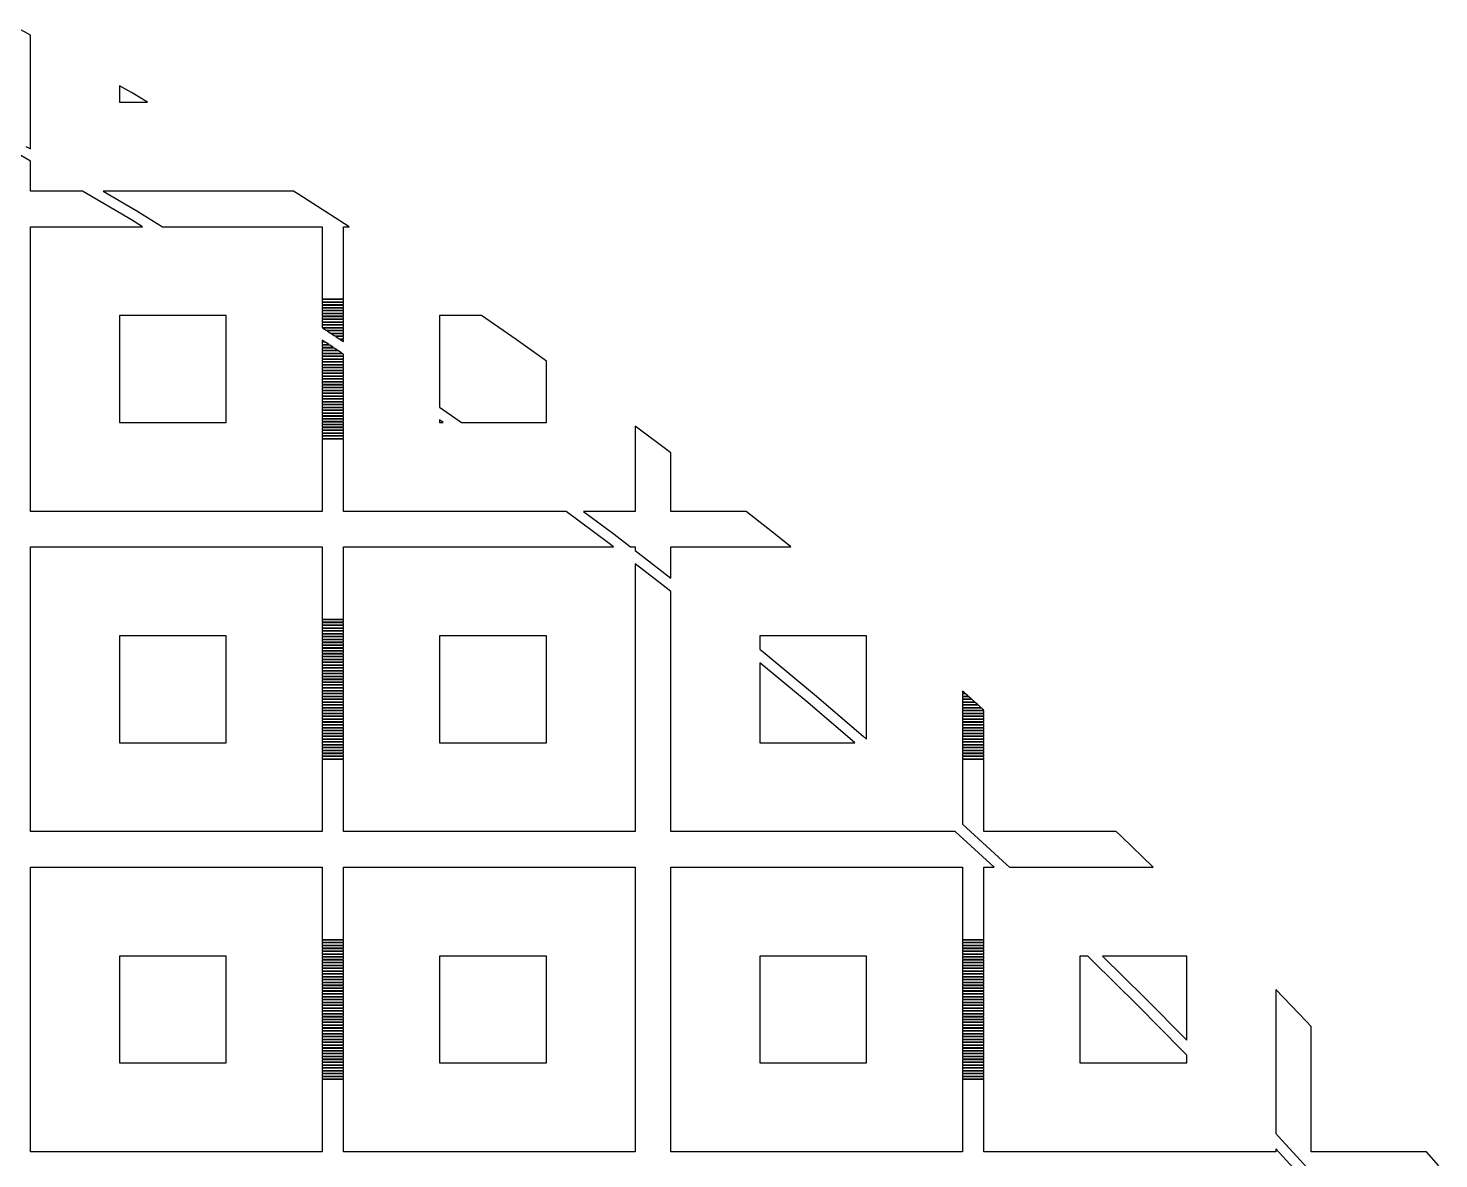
# Model space of a CAD drawing. Extents: x 40 to 187, y -3 to 150.
# Drawn here: x 147.48 to 167.75, y 124.4 to 140.65 of the extents above; entities that cross this region are included whole.
import ezdxf

# ---------------------------------------------------------------- set-up
doc = ezdxf.new("R2010")
doc.units = 0

msp = doc.modelspace()

# ---------------------------------------------------------------- linework, layer by layer
for p, q in [((147.51, 140.545), (147.328, 140.647)), ((147.51, 138.912), (147.51, 140.545)), ((148.961, 139.721), (148.788, 139.821)), ((148.788, 139.821), (148.788, 139.585)), ((149.192, 139.585), (148.961, 139.721)), ((148.788, 139.585), (149.192, 139.585)), ((147.445, 138.949), (147.51, 138.912)), ((147.51, 138.739), (147.371, 138.818)), ((147.51, 138.307), (147.51, 138.739)), ((148.259, 138.307), (147.51, 138.307)), ((148.96, 137.893), (148.259, 138.307)), ((151.291, 138.307), (148.554, 138.307)), ((148.554, 138.307), (149.037, 138.021)), ((151.368, 138.258), (151.291, 138.307)), ((152.09, 137.795), (151.368, 138.258)), ((149.12, 137.795), (148.96, 137.893)), ((149.037, 138.021), (149.409, 137.795)), ((147.51, 133.705), (147.51, 137.795)), ((147.51, 137.795), (149.12, 137.795)), ((149.409, 137.795), (151.703, 137.795)), ((151.703, 137.795), (151.703, 136.757)), ((152.009, 137.795), (152.09, 137.795)), ((152.009, 136.757), (152.009, 137.795)), ((151.703, 136.757), (152.009, 136.757)), ((152.009, 136.747), (151.703, 136.747)), ((151.703, 136.747), (151.703, 136.716)), ((151.703, 136.716), (152.009, 136.716)), ((152.009, 136.706), (151.703, 136.706)), ((151.703, 136.706), (151.703, 136.676)), ((151.703, 136.676), (152.009, 136.676)), ((152.009, 136.665), (151.703, 136.665)), ((151.703, 136.665), (151.703, 136.635)), ((152.009, 136.716), (152.009, 136.747)), ((152.009, 136.676), (152.009, 136.706)), ((152.009, 136.635), (152.009, 136.665)), ((150.322, 136.517), (148.788, 136.517)), ((148.788, 136.517), (148.788, 134.983)), ((150.322, 134.983), (150.322, 136.517)), ((151.703, 136.635), (152.009, 136.635)), ((152.009, 136.624), (151.703, 136.624)), ((151.703, 136.624), (151.703, 136.594)), ((151.703, 136.594), (152.009, 136.594)), ((152.009, 136.584), (151.703, 136.584)), ((151.703, 136.584), (151.703, 136.553)), ((151.703, 136.553), (152.009, 136.553)), ((152.009, 136.543), (151.703, 136.543)), ((151.703, 136.543), (151.703, 136.512)), ((151.703, 136.512), (152.009, 136.512)), ((152.009, 136.502), (151.703, 136.502)), ((151.703, 136.502), (151.703, 136.471)), ((151.703, 136.471), (152.009, 136.471)), ((152.009, 136.461), (151.703, 136.461)), ((151.703, 136.461), (151.703, 136.43)), ((152.009, 136.594), (152.009, 136.624)), ((152.009, 136.553), (152.009, 136.584)), ((152.009, 136.512), (152.009, 136.543)), ((152.009, 136.471), (152.009, 136.502)), ((152.009, 136.43), (152.009, 136.461)), ((153.994, 136.517), (153.39, 136.517)), ((153.39, 136.517), (153.39, 135.202)), ((154.49, 136.172), (153.994, 136.517)), ((151.703, 136.43), (152.009, 136.43)), ((152.009, 136.42), (151.703, 136.42)), ((151.703, 136.42), (151.703, 136.389)), ((151.703, 136.389), (152.009, 136.389)), ((152.009, 136.379), (151.703, 136.379)), ((151.703, 136.379), (151.703, 136.348)), ((151.703, 136.348), (152.009, 136.348)), ((152.009, 136.338), (151.713, 136.338)), ((151.713, 136.338), (151.759, 136.307)), ((151.759, 136.307), (152.009, 136.307)), ((152.009, 136.297), (151.775, 136.297)), ((151.775, 136.297), (151.821, 136.267)), ((151.821, 136.267), (152.009, 136.267)), ((152.009, 136.256), (151.837, 136.256)), ((151.837, 136.256), (151.883, 136.226)), ((152.009, 136.389), (152.009, 136.42)), ((152.009, 136.348), (152.009, 136.379)), ((152.009, 136.307), (152.009, 136.338)), ((152.009, 136.267), (152.009, 136.297)), ((152.009, 136.226), (152.009, 136.256)), ((151.703, 136.165), (151.703, 136.144)), ((151.735, 136.144), (151.703, 136.165)), ((151.703, 136.144), (151.735, 136.144)), ((151.751, 136.134), (151.703, 136.134)), ((151.703, 136.134), (151.703, 136.103)), ((151.703, 136.103), (151.797, 136.103)), ((151.813, 136.093), (151.703, 136.093)), ((151.703, 136.093), (151.703, 136.062)), ((151.703, 136.062), (151.859, 136.062)), ((151.875, 136.052), (151.703, 136.052)), ((151.703, 136.052), (151.703, 136.021)), ((151.797, 136.103), (151.751, 136.134)), ((151.859, 136.062), (151.813, 136.093)), ((151.921, 136.021), (151.875, 136.052)), ((151.883, 136.226), (152.009, 136.226)), ((152.009, 136.215), (151.899, 136.215)), ((151.899, 136.215), (151.946, 136.185)), ((151.946, 136.185), (152.009, 136.185)), ((152.009, 136.175), (151.961, 136.175)), ((151.961, 136.175), (152.008, 136.144)), ((152.008, 136.144), (152.009, 136.144)), ((152.009, 136.185), (152.009, 136.215)), ((152.009, 136.144), (152.009, 136.175)), ((154.924, 135.863), (154.49, 136.172)), ((151.703, 136.021), (151.921, 136.021)), ((151.937, 136.011), (151.703, 136.011)), ((151.703, 136.011), (151.703, 135.98)), ((151.703, 135.98), (151.983, 135.98)), ((151.999, 135.97), (151.703, 135.97)), ((151.703, 135.97), (151.703, 135.939)), ((151.703, 135.939), (152.009, 135.939)), ((152.009, 135.929), (151.703, 135.929)), ((151.703, 135.929), (151.703, 135.898)), ((151.703, 135.898), (152.009, 135.898)), ((152.009, 135.888), (151.703, 135.888)), ((151.703, 135.888), (151.703, 135.858)), ((151.703, 135.858), (152.009, 135.858)), ((152.009, 135.847), (151.703, 135.847)), ((151.703, 135.847), (151.703, 135.817)), ((151.983, 135.98), (151.937, 136.011)), ((152.009, 135.963), (151.999, 135.97)), ((152.009, 135.939), (152.009, 135.963)), ((152.009, 135.898), (152.009, 135.929)), ((152.009, 135.858), (152.009, 135.888)), ((152.009, 135.817), (152.009, 135.847)), ((154.924, 134.983), (154.924, 135.863)), ((151.703, 135.817), (152.009, 135.817)), ((152.009, 135.806), (151.703, 135.806)), ((151.703, 135.806), (151.703, 135.776)), ((151.703, 135.776), (152.009, 135.776)), ((152.009, 135.765), (151.703, 135.765)), ((151.703, 135.765), (151.703, 135.735)), ((151.703, 135.735), (152.009, 135.735)), ((152.009, 135.725), (151.703, 135.725)), ((151.703, 135.725), (151.703, 135.694)), ((151.703, 135.694), (152.009, 135.694)), ((152.009, 135.684), (151.703, 135.684)), ((151.703, 135.684), (151.703, 135.653)), ((151.703, 135.653), (152.009, 135.653)), ((152.009, 135.643), (151.703, 135.643)), ((151.703, 135.643), (151.703, 135.612)), ((152.009, 135.776), (152.009, 135.806)), ((152.009, 135.735), (152.009, 135.765)), ((152.009, 135.694), (152.009, 135.725)), ((152.009, 135.653), (152.009, 135.684)), ((152.009, 135.612), (152.009, 135.643)), ((151.703, 135.612), (152.009, 135.612)), ((152.009, 135.602), (151.703, 135.602)), ((151.703, 135.602), (151.703, 135.571)), ((151.703, 135.571), (152.009, 135.571)), ((152.009, 135.561), (151.703, 135.561)), ((151.703, 135.561), (151.703, 135.53)), ((151.703, 135.53), (152.009, 135.53)), ((152.009, 135.52), (151.703, 135.52)), ((151.703, 135.52), (151.703, 135.489)), ((151.703, 135.489), (152.009, 135.489)), ((152.009, 135.479), (151.703, 135.479)), ((151.703, 135.479), (151.703, 135.448)), ((151.703, 135.448), (152.009, 135.448)), ((152.009, 135.438), (151.703, 135.438)), ((151.703, 135.438), (151.703, 135.408)), ((152.009, 135.571), (152.009, 135.602)), ((152.009, 135.53), (152.009, 135.561)), ((152.009, 135.489), (152.009, 135.52)), ((152.009, 135.448), (152.009, 135.479)), ((152.009, 135.408), (152.009, 135.438)), ((151.703, 135.408), (152.009, 135.408)), ((152.009, 135.397), (151.703, 135.397)), ((151.703, 135.397), (151.703, 135.367)), ((151.703, 135.367), (152.009, 135.367)), ((152.009, 135.356), (151.703, 135.356)), ((151.703, 135.356), (151.703, 135.326)), ((151.703, 135.326), (152.009, 135.326)), ((152.009, 135.316), (151.703, 135.316)), ((151.703, 135.316), (151.703, 135.285)), ((151.703, 135.285), (152.009, 135.285)), ((152.009, 135.275), (151.703, 135.275)), ((151.703, 135.275), (151.703, 135.244)), ((151.703, 135.244), (152.009, 135.244)), ((152.009, 135.234), (151.703, 135.234)), ((151.703, 135.234), (151.703, 135.203)), ((152.009, 135.367), (152.009, 135.397)), ((152.009, 135.326), (152.009, 135.356)), ((152.009, 135.285), (152.009, 135.316)), ((152.009, 135.244), (152.009, 135.275)), ((152.009, 135.203), (152.009, 135.234)), ((151.703, 135.203), (152.009, 135.203)), ((152.009, 135.193), (151.703, 135.193)), ((151.703, 135.193), (151.703, 135.162)), ((151.703, 135.162), (152.009, 135.162)), ((152.009, 135.152), (151.703, 135.152)), ((151.703, 135.152), (151.703, 135.121)), ((151.703, 135.121), (152.009, 135.121)), ((152.009, 135.111), (151.703, 135.111)), ((151.703, 135.111), (151.703, 135.08)), ((151.703, 135.08), (152.009, 135.08)), ((152.009, 135.07), (151.703, 135.07)), ((151.703, 135.07), (151.703, 135.039)), ((151.703, 135.039), (152.009, 135.039)), ((152.009, 135.029), (151.703, 135.029)), ((151.703, 135.029), (151.703, 134.999)), ((152.009, 135.162), (152.009, 135.193)), ((152.009, 135.121), (152.009, 135.152)), ((152.009, 135.08), (152.009, 135.111)), ((152.009, 135.039), (152.009, 135.07)), ((152.009, 134.999), (152.009, 135.029)), ((153.39, 135.202), (153.67, 135.007)), ((153.39, 135.019), (153.39, 134.983)), ((153.442, 134.983), (153.39, 135.019)), ((148.788, 134.983), (150.322, 134.983)), ((151.703, 134.999), (152.009, 134.999)), ((152.009, 134.988), (151.703, 134.988)), ((151.703, 134.988), (151.703, 134.958)), ((151.703, 134.958), (152.009, 134.958)), ((152.009, 134.947), (151.703, 134.947)), ((151.703, 134.947), (151.703, 134.917)), ((151.703, 134.917), (152.009, 134.917)), ((152.009, 134.906), (151.703, 134.906)), ((151.703, 134.906), (151.703, 134.876)), ((151.703, 134.876), (152.009, 134.876)), ((152.009, 134.866), (151.703, 134.866)), ((151.703, 134.866), (151.703, 134.835)), ((151.703, 134.835), (152.009, 134.835)), ((152.009, 134.825), (151.703, 134.825)), ((151.703, 134.825), (151.703, 134.794)), ((152.009, 134.958), (152.009, 134.988)), ((152.009, 134.917), (152.009, 134.947)), ((152.009, 134.876), (152.009, 134.906)), ((152.009, 134.835), (152.009, 134.866)), ((152.009, 134.794), (152.009, 134.825)), ((153.39, 134.983), (153.442, 134.983)), ((153.67, 135.007), (153.703, 134.983)), ((153.703, 134.983), (154.924, 134.983)), ((156.713, 134.545), (156.202, 134.93)), ((156.202, 134.93), (156.202, 133.705)), ((151.703, 134.794), (152.009, 134.794)), ((152.009, 134.784), (151.703, 134.784)), ((151.703, 134.784), (151.703, 134.753)), ((151.703, 134.753), (152.009, 134.753)), ((152.009, 134.743), (151.703, 134.743)), ((151.703, 134.743), (151.703, 133.705)), ((152.009, 134.753), (152.009, 134.784)), ((152.009, 133.705), (152.009, 134.743)), ((156.713, 133.705), (156.713, 134.545)), ((151.703, 133.705), (147.51, 133.705)), ((155.21, 133.705), (152.009, 133.705)), ((155.809, 133.255), (155.21, 133.705)), ((156.202, 133.705), (155.46, 133.705)), ((155.46, 133.705), (155.9, 133.375)), ((157.798, 133.705), (156.713, 133.705)), ((158.243, 133.354), (157.798, 133.705)), ((147.51, 129.103), (147.51, 133.194)), ((147.51, 133.194), (151.703, 133.194)), ((151.703, 133.194), (151.703, 132.156)), ((152.009, 132.156), (152.009, 133.194)), ((152.009, 133.194), (155.889, 133.194)), ((155.889, 133.194), (155.809, 133.255)), ((155.9, 133.375), (156.134, 133.194)), ((156.134, 133.194), (156.202, 133.194)), ((156.202, 133.194), (156.202, 133.141)), ((156.713, 133.194), (158.44, 133.194)), ((156.713, 132.746), (156.713, 133.194)), ((158.44, 133.194), (158.243, 133.354)), ((156.202, 133.141), (156.629, 132.812)), ((156.537, 132.694), (156.202, 132.952)), ((156.202, 132.952), (156.202, 129.103)), ((156.629, 132.812), (156.713, 132.746)), ((156.713, 132.555), (156.537, 132.694)), ((156.713, 129.103), (156.713, 132.555)), ((151.703, 132.156), (152.009, 132.156)), ((152.009, 132.145), (151.703, 132.145)), ((151.703, 132.145), (151.703, 132.115)), ((151.703, 132.115), (152.009, 132.115)), ((152.009, 132.105), (151.703, 132.105)), ((151.703, 132.105), (151.703, 132.074)), ((151.703, 132.074), (152.009, 132.074)), ((152.009, 132.064), (151.703, 132.064)), ((151.703, 132.064), (151.703, 132.033)), ((151.703, 132.033), (152.009, 132.033)), ((152.009, 132.023), (151.703, 132.023)), ((151.703, 132.023), (151.703, 131.992)), ((151.703, 131.992), (152.009, 131.992)), ((152.009, 131.982), (151.703, 131.982)), ((151.703, 131.982), (151.703, 131.951)), ((152.009, 132.115), (152.009, 132.145)), ((152.009, 132.074), (152.009, 132.105)), ((152.009, 132.033), (152.009, 132.064)), ((152.009, 131.992), (152.009, 132.023)), ((152.009, 131.951), (152.009, 131.982)), ((150.322, 131.915), (148.788, 131.915)), ((148.788, 131.915), (148.788, 130.381)), ((150.322, 130.381), (150.322, 131.915)), ((151.703, 131.951), (152.009, 131.951)), ((152.009, 131.941), (151.703, 131.941)), ((151.703, 131.941), (151.703, 131.91)), ((151.703, 131.91), (152.009, 131.91)), ((152.009, 131.9), (151.703, 131.9)), ((151.703, 131.9), (151.703, 131.869)), ((151.703, 131.869), (152.009, 131.869)), ((152.009, 131.859), (151.703, 131.859)), ((151.703, 131.859), (151.703, 131.828)), ((151.703, 131.828), (152.009, 131.828)), ((152.009, 131.818), (151.703, 131.818)), ((151.703, 131.818), (151.703, 131.788)), ((151.703, 131.788), (152.009, 131.788)), ((152.009, 131.777), (151.703, 131.777)), ((151.703, 131.777), (151.703, 131.747)), ((152.009, 131.91), (152.009, 131.941)), ((152.009, 131.869), (152.009, 131.9)), ((152.009, 131.828), (152.009, 131.859)), ((152.009, 131.788), (152.009, 131.818)), ((152.009, 131.747), (152.009, 131.777)), ((154.924, 131.915), (153.39, 131.915)), ((153.39, 131.915), (153.39, 130.381)), ((154.924, 130.381), (154.924, 131.915)), ((159.526, 131.915), (157.992, 131.915)), ((157.992, 131.915), (157.992, 131.723)), ((159.526, 130.433), (159.526, 131.915)), ((151.703, 131.747), (152.009, 131.747)), ((152.009, 131.736), (151.703, 131.736)), ((151.703, 131.736), (151.703, 131.706)), ((151.703, 131.706), (152.009, 131.706)), ((152.009, 131.696), (151.703, 131.696)), ((151.703, 131.696), (151.703, 131.665)), ((151.703, 131.665), (152.009, 131.665)), ((152.009, 131.655), (151.703, 131.655)), ((151.703, 131.655), (151.703, 131.624)), ((151.703, 131.624), (152.009, 131.624)), ((152.009, 131.614), (151.703, 131.614)), ((151.703, 131.614), (151.703, 131.583)), ((151.703, 131.583), (152.009, 131.583)), ((152.009, 131.573), (151.703, 131.573)), ((151.703, 131.573), (151.703, 131.542)), ((152.009, 131.706), (152.009, 131.736)), ((152.009, 131.665), (152.009, 131.696)), ((152.009, 131.624), (152.009, 131.655)), ((152.009, 131.583), (152.009, 131.614)), ((152.009, 131.542), (152.009, 131.573)), ((157.992, 131.723), (158.068, 131.661)), ((158.068, 131.661), (158.776, 131.072)), ((151.703, 131.542), (152.009, 131.542)), ((152.009, 131.532), (151.703, 131.532)), ((151.703, 131.532), (151.703, 131.501)), ((151.703, 131.501), (152.009, 131.501)), ((152.009, 131.491), (151.703, 131.491)), ((151.703, 131.491), (151.703, 131.46)), ((151.703, 131.46), (152.009, 131.46)), ((152.009, 131.45), (151.703, 131.45)), ((151.703, 131.45), (151.703, 131.419)), ((151.703, 131.419), (152.009, 131.419)), ((152.009, 131.409), (151.703, 131.409)), ((151.703, 131.409), (151.703, 131.379)), ((151.703, 131.379), (152.009, 131.379)), ((152.009, 131.368), (151.703, 131.368)), ((151.703, 131.368), (151.703, 131.338)), ((152.009, 131.501), (152.009, 131.532)), ((152.009, 131.46), (152.009, 131.491)), ((152.009, 131.419), (152.009, 131.45)), ((152.009, 131.379), (152.009, 131.409)), ((152.009, 131.338), (152.009, 131.368)), ((158.68, 130.957), (157.992, 131.529)), ((157.992, 131.529), (157.992, 130.381)), ((151.703, 131.338), (152.009, 131.338)), ((152.009, 131.327), (151.703, 131.327)), ((151.703, 131.327), (151.703, 131.297)), ((151.703, 131.297), (152.009, 131.297)), ((152.009, 131.286), (151.703, 131.286)), ((151.703, 131.286), (151.703, 131.256)), ((151.703, 131.256), (152.009, 131.256)), ((152.009, 131.246), (151.703, 131.246)), ((151.703, 131.246), (151.703, 131.215)), ((151.703, 131.215), (152.009, 131.215)), ((152.009, 131.205), (151.703, 131.205)), ((151.703, 131.205), (151.703, 131.174)), ((151.703, 131.174), (152.009, 131.174)), ((152.009, 131.164), (151.703, 131.164)), ((151.703, 131.164), (151.703, 131.133)), ((152.009, 131.297), (152.009, 131.327)), ((152.009, 131.256), (152.009, 131.286)), ((152.009, 131.215), (152.009, 131.246)), ((152.009, 131.174), (152.009, 131.205)), ((152.009, 131.133), (152.009, 131.164)), ((151.703, 131.133), (152.009, 131.133)), ((152.009, 131.123), (151.703, 131.123)), ((151.703, 131.123), (151.703, 131.092)), ((151.703, 131.092), (152.009, 131.092)), ((152.009, 131.082), (151.703, 131.082)), ((151.703, 131.082), (151.703, 131.051)), ((151.703, 131.051), (152.009, 131.051)), ((152.009, 131.041), (151.703, 131.041)), ((151.703, 131.041), (151.703, 131.01)), ((151.703, 131.01), (152.009, 131.01)), ((152.009, 131), (151.703, 131)), ((151.703, 131), (151.703, 130.969)), ((151.703, 130.969), (152.009, 130.969)), ((152.009, 131.092), (152.009, 131.123)), ((152.009, 131.051), (152.009, 131.082)), ((152.009, 131.01), (152.009, 131.041)), ((152.009, 130.969), (152.009, 131)), ((158.776, 131.072), (159.478, 130.475)), ((160.906, 131.119), (160.906, 131.092)), ((160.937, 131.092), (160.906, 131.119)), ((160.906, 131.092), (160.937, 131.092)), ((160.949, 131.082), (160.906, 131.082)), ((160.906, 131.082), (160.906, 131.051)), ((160.906, 131.051), (160.984, 131.051)), ((160.995, 131.041), (160.906, 131.041)), ((160.906, 131.041), (160.906, 131.01)), ((160.906, 131.01), (161.031, 131.01)), ((161.042, 131), (160.906, 131)), ((160.906, 131), (160.906, 130.969)), ((160.906, 130.969), (161.077, 130.969)), ((160.984, 131.051), (160.949, 131.082)), ((161.031, 131.01), (160.995, 131.041)), ((161.077, 130.969), (161.042, 131)), ((152.009, 130.959), (151.703, 130.959)), ((151.703, 130.959), (151.703, 130.929)), ((151.703, 130.929), (152.009, 130.929)), ((152.009, 130.918), (151.703, 130.918)), ((151.703, 130.918), (151.703, 130.888)), ((151.703, 130.888), (152.009, 130.888)), ((152.009, 130.877), (151.703, 130.877)), ((151.703, 130.877), (151.703, 130.847)), ((151.703, 130.847), (152.009, 130.847)), ((152.009, 130.837), (151.703, 130.837)), ((151.703, 130.837), (151.703, 130.806)), ((151.703, 130.806), (152.009, 130.806)), ((152.009, 130.796), (151.703, 130.796)), ((151.703, 130.796), (151.703, 130.765)), ((151.703, 130.765), (152.009, 130.765)), ((152.009, 130.929), (152.009, 130.959)), ((152.009, 130.888), (152.009, 130.918)), ((152.009, 130.847), (152.009, 130.877)), ((152.009, 130.806), (152.009, 130.837)), ((152.009, 130.765), (152.009, 130.796)), ((159.356, 130.381), (158.68, 130.957)), ((161.089, 130.959), (160.906, 130.959)), ((160.906, 130.959), (160.906, 130.929)), ((160.906, 130.929), (161.124, 130.929)), ((161.135, 130.918), (160.906, 130.918)), ((160.906, 130.918), (160.906, 130.888)), ((160.906, 130.888), (161.17, 130.888)), ((161.181, 130.877), (160.906, 130.877)), ((160.906, 130.877), (160.906, 130.847)), ((160.906, 130.847), (161.213, 130.847)), ((161.213, 130.837), (160.906, 130.837)), ((160.906, 130.837), (160.906, 130.806)), ((160.906, 130.806), (161.213, 130.806)), ((161.213, 130.796), (160.906, 130.796)), ((160.906, 130.796), (160.906, 130.765)), ((160.906, 130.765), (161.213, 130.765)), ((161.116, 130.936), (161.089, 130.959)), ((161.124, 130.929), (161.116, 130.936)), ((161.17, 130.888), (161.135, 130.918)), ((161.213, 130.849), (161.181, 130.877)), ((161.213, 130.847), (161.213, 130.849)), ((161.213, 130.806), (161.213, 130.837)), ((161.213, 130.765), (161.213, 130.796)), ((152.009, 130.755), (151.703, 130.755)), ((151.703, 130.755), (151.703, 130.724)), ((151.703, 130.724), (152.009, 130.724)), ((152.009, 130.714), (151.703, 130.714)), ((151.703, 130.714), (151.703, 130.683)), ((151.703, 130.683), (152.009, 130.683)), ((152.009, 130.673), (151.703, 130.673)), ((151.703, 130.673), (151.703, 130.642)), ((151.703, 130.642), (152.009, 130.642)), ((152.009, 130.632), (151.703, 130.632)), ((151.703, 130.632), (151.703, 130.601)), ((151.703, 130.601), (152.009, 130.601)), ((152.009, 130.591), (151.703, 130.591)), ((151.703, 130.591), (151.703, 130.56)), ((151.703, 130.56), (152.009, 130.56)), ((152.009, 130.724), (152.009, 130.755)), ((152.009, 130.683), (152.009, 130.714)), ((152.009, 130.642), (152.009, 130.673)), ((152.009, 130.601), (152.009, 130.632)), ((152.009, 130.56), (152.009, 130.591)), ((161.213, 130.755), (160.906, 130.755)), ((160.906, 130.755), (160.906, 130.724)), ((160.906, 130.724), (161.213, 130.724)), ((161.213, 130.714), (160.906, 130.714)), ((160.906, 130.714), (160.906, 130.683)), ((160.906, 130.683), (161.213, 130.683)), ((161.213, 130.673), (160.906, 130.673)), ((160.906, 130.673), (160.906, 130.642)), ((160.906, 130.642), (161.213, 130.642)), ((161.213, 130.632), (160.906, 130.632)), ((160.906, 130.632), (160.906, 130.601)), ((160.906, 130.601), (161.213, 130.601)), ((161.213, 130.591), (160.906, 130.591)), ((160.906, 130.591), (160.906, 130.56)), ((160.906, 130.56), (161.213, 130.56)), ((161.213, 130.724), (161.213, 130.755)), ((161.213, 130.683), (161.213, 130.714)), ((161.213, 130.642), (161.213, 130.673)), ((161.213, 130.601), (161.213, 130.632)), ((161.213, 130.56), (161.213, 130.591)), ((148.788, 130.381), (150.322, 130.381)), ((152.009, 130.55), (151.703, 130.55)), ((151.703, 130.55), (151.703, 130.52)), ((151.703, 130.52), (152.009, 130.52)), ((152.009, 130.509), (151.703, 130.509)), ((151.703, 130.509), (151.703, 130.479)), ((151.703, 130.479), (152.009, 130.479)), ((152.009, 130.468), (151.703, 130.468)), ((151.703, 130.468), (151.703, 130.438)), ((151.703, 130.438), (152.009, 130.438)), ((152.009, 130.428), (151.703, 130.428)), ((151.703, 130.428), (151.703, 130.397)), ((151.703, 130.397), (152.009, 130.397)), ((152.009, 130.387), (151.703, 130.387)), ((151.703, 130.387), (151.703, 130.356)), ((151.703, 130.356), (152.009, 130.356)), ((152.009, 130.52), (152.009, 130.55)), ((152.009, 130.479), (152.009, 130.509)), ((152.009, 130.438), (152.009, 130.468)), ((152.009, 130.397), (152.009, 130.428)), ((152.009, 130.356), (152.009, 130.387)), ((153.39, 130.381), (154.924, 130.381)), ((157.992, 130.381), (159.356, 130.381)), ((159.478, 130.475), (159.526, 130.433)), ((161.213, 130.55), (160.906, 130.55)), ((160.906, 130.55), (160.906, 130.52)), ((160.906, 130.52), (161.213, 130.52)), ((161.213, 130.509), (160.906, 130.509)), ((160.906, 130.509), (160.906, 130.479)), ((160.906, 130.479), (161.213, 130.479)), ((161.213, 130.468), (160.906, 130.468)), ((160.906, 130.468), (160.906, 130.438)), ((160.906, 130.438), (161.213, 130.438)), ((161.213, 130.428), (160.906, 130.428)), ((160.906, 130.428), (160.906, 130.397)), ((160.906, 130.397), (161.213, 130.397)), ((161.213, 130.387), (160.906, 130.387)), ((160.906, 130.387), (160.906, 130.356)), ((160.906, 130.356), (161.213, 130.356)), ((161.213, 130.52), (161.213, 130.55)), ((161.213, 130.479), (161.213, 130.509)), ((161.213, 130.438), (161.213, 130.468)), ((161.213, 130.397), (161.213, 130.428)), ((161.213, 130.356), (161.213, 130.387)), ((152.009, 130.346), (151.703, 130.346)), ((151.703, 130.346), (151.703, 130.315)), ((151.703, 130.315), (152.009, 130.315)), ((152.009, 130.305), (151.703, 130.305)), ((151.703, 130.305), (151.703, 130.274)), ((151.703, 130.274), (152.009, 130.274)), ((152.009, 130.264), (151.703, 130.264)), ((151.703, 130.264), (151.703, 130.233)), ((151.703, 130.233), (152.009, 130.233)), ((152.009, 130.223), (151.703, 130.223)), ((151.703, 130.223), (151.703, 130.192)), ((151.703, 130.192), (152.009, 130.192)), ((152.009, 130.182), (151.703, 130.182)), ((151.703, 130.182), (151.703, 130.151)), ((151.703, 130.151), (152.009, 130.151)), ((152.009, 130.315), (152.009, 130.346)), ((152.009, 130.274), (152.009, 130.305)), ((152.009, 130.233), (152.009, 130.264)), ((152.009, 130.192), (152.009, 130.223)), ((152.009, 130.151), (152.009, 130.182)), ((161.213, 130.346), (160.906, 130.346)), ((160.906, 130.346), (160.906, 130.315)), ((160.906, 130.315), (161.213, 130.315)), ((161.213, 130.305), (160.906, 130.305)), ((160.906, 130.305), (160.906, 130.274)), ((160.906, 130.274), (161.213, 130.274)), ((161.213, 130.264), (160.906, 130.264)), ((160.906, 130.264), (160.906, 130.233)), ((160.906, 130.233), (161.213, 130.233)), ((161.213, 130.223), (160.906, 130.223)), ((160.906, 130.223), (160.906, 130.192)), ((160.906, 130.192), (161.213, 130.192)), ((161.213, 130.182), (160.906, 130.182)), ((160.906, 130.182), (160.906, 130.151)), ((160.906, 130.151), (161.213, 130.151)), ((161.213, 130.315), (161.213, 130.346)), ((161.213, 130.274), (161.213, 130.305)), ((161.213, 130.233), (161.213, 130.264)), ((161.213, 130.192), (161.213, 130.223)), ((161.213, 130.151), (161.213, 130.182)), ((152.009, 130.141), (151.703, 130.141)), ((151.703, 130.141), (151.703, 129.103)), ((152.009, 129.103), (152.009, 130.141)), ((161.213, 130.141), (160.906, 130.141)), ((160.906, 130.141), (160.906, 129.21)), ((161.213, 129.103), (161.213, 130.141)), ((160.906, 129.21), (161.537, 128.631)), ((151.703, 129.103), (147.51, 129.103)), ((156.202, 129.103), (152.009, 129.103)), ((160.801, 129.103), (156.713, 129.103)), ((161.358, 128.592), (160.801, 129.103)), ((163.115, 129.103), (161.213, 129.103)), ((163.191, 129.032), (163.115, 129.103)), ((163.647, 128.592), (163.191, 129.032)), ((147.51, 124.502), (147.51, 128.592)), ((147.51, 128.592), (151.703, 128.592)), ((151.703, 128.592), (151.703, 127.554)), ((152.009, 127.554), (152.009, 128.592)), ((152.009, 128.592), (156.202, 128.592)), ((156.202, 128.592), (156.202, 124.502)), ((156.713, 124.502), (156.713, 128.592)), ((156.713, 128.592), (160.906, 128.592)), ((160.906, 128.592), (160.906, 127.554)), ((161.213, 127.554), (161.213, 128.592)), ((161.213, 128.592), (161.358, 128.592)), ((161.537, 128.631), (161.579, 128.592)), ((161.579, 128.592), (163.647, 128.592)), ((151.703, 127.554), (152.009, 127.554)), ((152.009, 127.544), (151.703, 127.544)), ((151.703, 127.544), (151.703, 127.513)), ((152.009, 127.513), (152.009, 127.544)), ((160.906, 127.554), (161.213, 127.554)), ((161.213, 127.544), (160.906, 127.544)), ((160.906, 127.544), (160.906, 127.513)), ((161.213, 127.513), (161.213, 127.544)), ((150.322, 127.314), (148.788, 127.314)), ((148.788, 127.314), (148.788, 125.78)), ((150.322, 125.78), (150.322, 127.314)), ((151.703, 127.513), (152.009, 127.513)), ((152.009, 127.503), (151.703, 127.503)), ((151.703, 127.503), (151.703, 127.472)), ((151.703, 127.472), (152.009, 127.472)), ((152.009, 127.462), (151.703, 127.462)), ((151.703, 127.462), (151.703, 127.431)), ((151.703, 127.431), (152.009, 127.431)), ((152.009, 127.421), (151.703, 127.421)), ((151.703, 127.421), (151.703, 127.39)), ((151.703, 127.39), (152.009, 127.39)), ((152.009, 127.38), (151.703, 127.38)), ((151.703, 127.38), (151.703, 127.349)), ((151.703, 127.349), (152.009, 127.349)), ((152.009, 127.339), (151.703, 127.339)), ((151.703, 127.339), (151.703, 127.309)), ((152.009, 127.472), (152.009, 127.503)), ((152.009, 127.431), (152.009, 127.462)), ((152.009, 127.39), (152.009, 127.421)), ((152.009, 127.349), (152.009, 127.38)), ((152.009, 127.309), (152.009, 127.339)), ((154.924, 127.314), (153.39, 127.314)), ((153.39, 127.314), (153.39, 125.78)), ((154.924, 125.78), (154.924, 127.314)), ((159.526, 127.314), (157.992, 127.314)), ((157.992, 127.314), (157.992, 125.78)), ((159.526, 125.78), (159.526, 127.314)), ((160.906, 127.513), (161.213, 127.513)), ((161.213, 127.503), (160.906, 127.503)), ((160.906, 127.503), (160.906, 127.472)), ((160.906, 127.472), (161.213, 127.472)), ((161.213, 127.462), (160.906, 127.462)), ((160.906, 127.462), (160.906, 127.431)), ((160.906, 127.431), (161.213, 127.431)), ((161.213, 127.421), (160.906, 127.421)), ((160.906, 127.421), (160.906, 127.39)), ((160.906, 127.39), (161.213, 127.39)), ((161.213, 127.38), (160.906, 127.38)), ((160.906, 127.38), (160.906, 127.349)), ((160.906, 127.349), (161.213, 127.349)), ((161.213, 127.339), (160.906, 127.339)), ((160.906, 127.339), (160.906, 127.309)), ((161.213, 127.472), (161.213, 127.503)), ((161.213, 127.431), (161.213, 127.462)), ((161.213, 127.39), (161.213, 127.421)), ((161.213, 127.349), (161.213, 127.38)), ((161.213, 127.309), (161.213, 127.339)), ((162.704, 127.314), (162.593, 127.314)), ((162.593, 127.314), (162.593, 125.78)), ((162.767, 127.253), (162.704, 127.314)), ((164.127, 127.314), (162.919, 127.314)), ((162.919, 127.314), (163.527, 126.713)), ((164.127, 126.105), (164.127, 127.314)), ((151.703, 127.309), (152.009, 127.309)), ((152.009, 127.298), (151.703, 127.298)), ((151.703, 127.298), (151.703, 127.268)), ((151.703, 127.268), (152.009, 127.268)), ((152.009, 127.257), (151.703, 127.257)), ((151.703, 127.257), (151.703, 127.227)), ((151.703, 127.227), (152.009, 127.227)), ((152.009, 127.217), (151.703, 127.217)), ((151.703, 127.217), (151.703, 127.186)), ((151.703, 127.186), (152.009, 127.186)), ((152.009, 127.176), (151.703, 127.176)), ((151.703, 127.176), (151.703, 127.145)), ((151.703, 127.145), (152.009, 127.145)), ((152.009, 127.135), (151.703, 127.135)), ((151.703, 127.135), (151.703, 127.104)), ((152.009, 127.268), (152.009, 127.298)), ((152.009, 127.227), (152.009, 127.257)), ((152.009, 127.186), (152.009, 127.217)), ((152.009, 127.145), (152.009, 127.176)), ((152.009, 127.104), (152.009, 127.135)), ((160.906, 127.309), (161.213, 127.309)), ((161.213, 127.298), (160.906, 127.298)), ((160.906, 127.298), (160.906, 127.268)), ((160.906, 127.268), (161.213, 127.268)), ((161.213, 127.257), (160.906, 127.257)), ((160.906, 127.257), (160.906, 127.227)), ((160.906, 127.227), (161.213, 127.227)), ((161.213, 127.217), (160.906, 127.217)), ((160.906, 127.217), (160.906, 127.186)), ((160.906, 127.186), (161.213, 127.186)), ((161.213, 127.176), (160.906, 127.176)), ((160.906, 127.176), (160.906, 127.145)), ((160.906, 127.145), (161.213, 127.145)), ((161.213, 127.135), (160.906, 127.135)), ((160.906, 127.135), (160.906, 127.104)), ((161.213, 127.268), (161.213, 127.298)), ((161.213, 127.227), (161.213, 127.257)), ((161.213, 127.186), (161.213, 127.217)), ((161.213, 127.145), (161.213, 127.176)), ((161.213, 127.104), (161.213, 127.135)), ((163.421, 126.607), (162.767, 127.253)), ((151.703, 127.104), (152.009, 127.104)), ((152.009, 127.094), (151.703, 127.094)), ((151.703, 127.094), (151.703, 127.063)), ((151.703, 127.063), (152.009, 127.063)), ((152.009, 127.053), (151.703, 127.053)), ((151.703, 127.053), (151.703, 127.022)), ((151.703, 127.022), (152.009, 127.022)), ((152.009, 127.012), (151.703, 127.012)), ((151.703, 127.012), (151.703, 126.981)), ((151.703, 126.981), (152.009, 126.981)), ((152.009, 126.971), (151.703, 126.971)), ((151.703, 126.971), (151.703, 126.94)), ((151.703, 126.94), (152.009, 126.94)), ((152.009, 126.93), (151.703, 126.93)), ((151.703, 126.93), (151.703, 126.9)), ((152.009, 127.063), (152.009, 127.094)), ((152.009, 127.022), (152.009, 127.053)), ((152.009, 126.981), (152.009, 127.012)), ((152.009, 126.94), (152.009, 126.971)), ((152.009, 126.9), (152.009, 126.93)), ((160.906, 127.104), (161.213, 127.104)), ((161.213, 127.094), (160.906, 127.094)), ((160.906, 127.094), (160.906, 127.063)), ((160.906, 127.063), (161.213, 127.063)), ((161.213, 127.053), (160.906, 127.053)), ((160.906, 127.053), (160.906, 127.022)), ((160.906, 127.022), (161.213, 127.022)), ((161.213, 127.012), (160.906, 127.012)), ((160.906, 127.012), (160.906, 126.981)), ((160.906, 126.981), (161.213, 126.981)), ((161.213, 126.971), (160.906, 126.971)), ((160.906, 126.971), (160.906, 126.94)), ((160.906, 126.94), (161.213, 126.94)), ((161.213, 126.93), (160.906, 126.93)), ((160.906, 126.93), (160.906, 126.9)), ((161.213, 127.063), (161.213, 127.094)), ((161.213, 127.022), (161.213, 127.053)), ((161.213, 126.981), (161.213, 127.012)), ((161.213, 126.94), (161.213, 126.971)), ((161.213, 126.9), (161.213, 126.93)), ((151.703, 126.9), (152.009, 126.9)), ((152.009, 126.889), (151.703, 126.889)), ((151.703, 126.889), (151.703, 126.859)), ((151.703, 126.859), (152.009, 126.859)), ((152.009, 126.848), (151.703, 126.848)), ((151.703, 126.848), (151.703, 126.818)), ((151.703, 126.818), (152.009, 126.818)), ((152.009, 126.807), (151.703, 126.807)), ((151.703, 126.807), (151.703, 126.777)), ((151.703, 126.777), (152.009, 126.777)), ((152.009, 126.767), (151.703, 126.767)), ((151.703, 126.767), (151.703, 126.736)), ((151.703, 126.736), (152.009, 126.736)), ((152.009, 126.726), (151.703, 126.726)), ((151.703, 126.726), (151.703, 126.695)), ((152.009, 126.859), (152.009, 126.889)), ((152.009, 126.818), (152.009, 126.848)), ((152.009, 126.777), (152.009, 126.807)), ((152.009, 126.736), (152.009, 126.767)), ((152.009, 126.695), (152.009, 126.726)), ((160.906, 126.9), (161.213, 126.9)), ((161.213, 126.889), (160.906, 126.889)), ((160.906, 126.889), (160.906, 126.859)), ((160.906, 126.859), (161.213, 126.859)), ((161.213, 126.848), (160.906, 126.848)), ((160.906, 126.848), (160.906, 126.818)), ((160.906, 126.818), (161.213, 126.818)), ((161.213, 126.807), (160.906, 126.807)), ((160.906, 126.807), (160.906, 126.777)), ((160.906, 126.777), (161.213, 126.777)), ((161.213, 126.767), (160.906, 126.767)), ((160.906, 126.767), (160.906, 126.736)), ((160.906, 126.736), (161.213, 126.736)), ((161.213, 126.726), (160.906, 126.726)), ((160.906, 126.726), (160.906, 126.695)), ((161.213, 126.859), (161.213, 126.889)), ((161.213, 126.818), (161.213, 126.848)), ((161.213, 126.777), (161.213, 126.807)), ((161.213, 126.736), (161.213, 126.767)), ((161.213, 126.695), (161.213, 126.726)), ((163.527, 126.713), (164.127, 126.105)), ((165.846, 126.377), (165.406, 126.834)), ((165.406, 126.834), (165.406, 124.765)), ((151.703, 126.695), (152.009, 126.695)), ((152.009, 126.685), (151.703, 126.685)), ((151.703, 126.685), (151.703, 126.654)), ((151.703, 126.654), (152.009, 126.654)), ((152.009, 126.644), (151.703, 126.644)), ((151.703, 126.644), (151.703, 126.613)), ((151.703, 126.613), (152.009, 126.613)), ((152.009, 126.603), (151.703, 126.603)), ((151.703, 126.603), (151.703, 126.572)), ((151.703, 126.572), (152.009, 126.572)), ((152.009, 126.562), (151.703, 126.562)), ((151.703, 126.562), (151.703, 126.531)), ((151.703, 126.531), (152.009, 126.531)), ((152.009, 126.521), (151.703, 126.521)), ((151.703, 126.521), (151.703, 126.491)), ((152.009, 126.654), (152.009, 126.685)), ((152.009, 126.613), (152.009, 126.644)), ((152.009, 126.572), (152.009, 126.603)), ((152.009, 126.531), (152.009, 126.562)), ((152.009, 126.491), (152.009, 126.521)), ((160.906, 126.695), (161.213, 126.695)), ((161.213, 126.685), (160.906, 126.685)), ((160.906, 126.685), (160.906, 126.654)), ((160.906, 126.654), (161.213, 126.654)), ((161.213, 126.644), (160.906, 126.644)), ((160.906, 126.644), (160.906, 126.613)), ((160.906, 126.613), (161.213, 126.613)), ((161.213, 126.603), (160.906, 126.603)), ((160.906, 126.603), (160.906, 126.572)), ((160.906, 126.572), (161.213, 126.572)), ((161.213, 126.562), (160.906, 126.562)), ((160.906, 126.562), (160.906, 126.531)), ((160.906, 126.531), (161.213, 126.531)), ((161.213, 126.521), (160.906, 126.521)), ((160.906, 126.521), (160.906, 126.491)), ((161.213, 126.654), (161.213, 126.685)), ((161.213, 126.613), (161.213, 126.644)), ((161.213, 126.572), (161.213, 126.603)), ((161.213, 126.531), (161.213, 126.562)), ((161.213, 126.491), (161.213, 126.521)), ((164.067, 125.953), (163.421, 126.607)), ((151.703, 126.491), (152.009, 126.491)), ((152.009, 126.48), (151.703, 126.48)), ((151.703, 126.48), (151.703, 126.45)), ((151.703, 126.45), (152.009, 126.45)), ((152.009, 126.439), (151.703, 126.439)), ((151.703, 126.439), (151.703, 126.409)), ((151.703, 126.409), (152.009, 126.409)), ((152.009, 126.398), (151.703, 126.398)), ((151.703, 126.398), (151.703, 126.368)), ((151.703, 126.368), (152.009, 126.368)), ((152.009, 126.358), (151.703, 126.358)), ((151.703, 126.358), (151.703, 126.327)), ((151.703, 126.327), (152.009, 126.327)), ((152.009, 126.317), (151.703, 126.317)), ((151.703, 126.317), (151.703, 126.286)), ((152.009, 126.45), (152.009, 126.48)), ((152.009, 126.409), (152.009, 126.439)), ((152.009, 126.368), (152.009, 126.398)), ((152.009, 126.327), (152.009, 126.358)), ((152.009, 126.286), (152.009, 126.317)), ((160.906, 126.491), (161.213, 126.491)), ((161.213, 126.48), (160.906, 126.48)), ((160.906, 126.48), (160.906, 126.45)), ((160.906, 126.45), (161.213, 126.45)), ((161.213, 126.439), (160.906, 126.439)), ((160.906, 126.439), (160.906, 126.409)), ((160.906, 126.409), (161.213, 126.409)), ((161.213, 126.398), (160.906, 126.398)), ((160.906, 126.398), (160.906, 126.368)), ((160.906, 126.368), (161.213, 126.368)), ((161.213, 126.358), (160.906, 126.358)), ((160.906, 126.358), (160.906, 126.327)), ((160.906, 126.327), (161.213, 126.327)), ((161.213, 126.317), (160.906, 126.317)), ((160.906, 126.317), (160.906, 126.286)), ((161.213, 126.45), (161.213, 126.48)), ((161.213, 126.409), (161.213, 126.439)), ((161.213, 126.368), (161.213, 126.398)), ((161.213, 126.327), (161.213, 126.358)), ((161.213, 126.286), (161.213, 126.317)), ((165.917, 126.301), (165.846, 126.377)), ((165.917, 124.502), (165.917, 126.301)), ((151.703, 126.286), (152.009, 126.286)), ((152.009, 126.276), (151.703, 126.276)), ((151.703, 126.276), (151.703, 126.245)), ((151.703, 126.245), (152.009, 126.245)), ((152.009, 126.235), (151.703, 126.235)), ((151.703, 126.235), (151.703, 126.204)), ((151.703, 126.204), (152.009, 126.204)), ((152.009, 126.194), (151.703, 126.194)), ((151.703, 126.194), (151.703, 126.163)), ((151.703, 126.163), (152.009, 126.163)), ((152.009, 126.153), (151.703, 126.153)), ((151.703, 126.153), (151.703, 126.122)), ((151.703, 126.122), (152.009, 126.122)), ((152.009, 126.112), (151.703, 126.112)), ((151.703, 126.112), (151.703, 126.081)), ((152.009, 126.245), (152.009, 126.276)), ((152.009, 126.204), (152.009, 126.235)), ((152.009, 126.163), (152.009, 126.194)), ((152.009, 126.122), (152.009, 126.153)), ((152.009, 126.081), (152.009, 126.112)), ((160.906, 126.286), (161.213, 126.286)), ((161.213, 126.276), (160.906, 126.276)), ((160.906, 126.276), (160.906, 126.245)), ((160.906, 126.245), (161.213, 126.245)), ((161.213, 126.235), (160.906, 126.235)), ((160.906, 126.235), (160.906, 126.204)), ((160.906, 126.204), (161.213, 126.204)), ((161.213, 126.194), (160.906, 126.194)), ((160.906, 126.194), (160.906, 126.163)), ((160.906, 126.163), (161.213, 126.163)), ((161.213, 126.153), (160.906, 126.153)), ((160.906, 126.153), (160.906, 126.122)), ((160.906, 126.122), (161.213, 126.122)), ((161.213, 126.112), (160.906, 126.112)), ((160.906, 126.112), (160.906, 126.081)), ((161.213, 126.245), (161.213, 126.276)), ((161.213, 126.204), (161.213, 126.235)), ((161.213, 126.163), (161.213, 126.194)), ((161.213, 126.122), (161.213, 126.153)), ((161.213, 126.081), (161.213, 126.112)), ((151.703, 126.081), (152.009, 126.081)), ((152.009, 126.071), (151.703, 126.071)), ((151.703, 126.071), (151.703, 126.041)), ((151.703, 126.041), (152.009, 126.041)), ((152.009, 126.03), (151.703, 126.03)), ((151.703, 126.03), (151.703, 126)), ((151.703, 126), (152.009, 126)), ((152.009, 125.989), (151.703, 125.989)), ((151.703, 125.989), (151.703, 125.959)), ((151.703, 125.959), (152.009, 125.959)), ((152.009, 125.949), (151.703, 125.949)), ((151.703, 125.949), (151.703, 125.918)), ((151.703, 125.918), (152.009, 125.918)), ((152.009, 125.908), (151.703, 125.908)), ((151.703, 125.908), (151.703, 125.877)), ((152.009, 126.041), (152.009, 126.071)), ((152.009, 126), (152.009, 126.03)), ((152.009, 125.959), (152.009, 125.989)), ((152.009, 125.918), (152.009, 125.949)), ((152.009, 125.877), (152.009, 125.908)), ((160.906, 126.081), (161.213, 126.081)), ((161.213, 126.071), (160.906, 126.071)), ((160.906, 126.071), (160.906, 126.041)), ((160.906, 126.041), (161.213, 126.041)), ((161.213, 126.03), (160.906, 126.03)), ((160.906, 126.03), (160.906, 126)), ((160.906, 126), (161.213, 126)), ((161.213, 125.989), (160.906, 125.989)), ((160.906, 125.989), (160.906, 125.959)), ((160.906, 125.959), (161.213, 125.959)), ((161.213, 125.949), (160.906, 125.949)), ((160.906, 125.949), (160.906, 125.918)), ((160.906, 125.918), (161.213, 125.918)), ((161.213, 125.908), (160.906, 125.908)), ((160.906, 125.908), (160.906, 125.877)), ((161.213, 126.041), (161.213, 126.071)), ((161.213, 126), (161.213, 126.03)), ((161.213, 125.959), (161.213, 125.989)), ((161.213, 125.918), (161.213, 125.949)), ((161.213, 125.877), (161.213, 125.908)), ((164.127, 125.89), (164.067, 125.953)), ((148.788, 125.78), (150.322, 125.78)), ((151.703, 125.877), (152.009, 125.877)), ((152.009, 125.867), (151.703, 125.867)), ((151.703, 125.867), (151.703, 125.836)), ((151.703, 125.836), (152.009, 125.836)), ((152.009, 125.826), (151.703, 125.826)), ((151.703, 125.826), (151.703, 125.795)), ((151.703, 125.795), (152.009, 125.795)), ((152.009, 125.785), (151.703, 125.785)), ((151.703, 125.785), (151.703, 125.754)), ((151.703, 125.754), (152.009, 125.754)), ((152.009, 125.744), (151.703, 125.744)), ((151.703, 125.744), (151.703, 125.713)), ((151.703, 125.713), (152.009, 125.713)), ((152.009, 125.703), (151.703, 125.703)), ((151.703, 125.703), (151.703, 125.672)), ((152.009, 125.836), (152.009, 125.867)), ((152.009, 125.795), (152.009, 125.826)), ((152.009, 125.754), (152.009, 125.785)), ((152.009, 125.713), (152.009, 125.744)), ((152.009, 125.672), (152.009, 125.703)), ((153.39, 125.78), (154.924, 125.78)), ((157.992, 125.78), (159.526, 125.78)), ((160.906, 125.877), (161.213, 125.877)), ((161.213, 125.867), (160.906, 125.867)), ((160.906, 125.867), (160.906, 125.836)), ((160.906, 125.836), (161.213, 125.836)), ((161.213, 125.826), (160.906, 125.826)), ((160.906, 125.826), (160.906, 125.795)), ((160.906, 125.795), (161.213, 125.795)), ((161.213, 125.785), (160.906, 125.785)), ((160.906, 125.785), (160.906, 125.754)), ((160.906, 125.754), (161.213, 125.754)), ((161.213, 125.744), (160.906, 125.744)), ((160.906, 125.744), (160.906, 125.713)), ((160.906, 125.713), (161.213, 125.713)), ((161.213, 125.703), (160.906, 125.703)), ((160.906, 125.703), (160.906, 125.672)), ((161.213, 125.836), (161.213, 125.867)), ((161.213, 125.795), (161.213, 125.826)), ((161.213, 125.754), (161.213, 125.785)), ((161.213, 125.713), (161.213, 125.744)), ((161.213, 125.672), (161.213, 125.703)), ((162.593, 125.78), (164.127, 125.78)), ((164.127, 125.78), (164.127, 125.89)), ((151.703, 125.672), (152.009, 125.672)), ((152.009, 125.662), (151.703, 125.662)), ((151.703, 125.662), (151.703, 125.632)), ((151.703, 125.632), (152.009, 125.632)), ((152.009, 125.621), (151.703, 125.621)), ((151.703, 125.621), (151.703, 125.591)), ((151.703, 125.591), (152.009, 125.591)), ((152.009, 125.58), (151.703, 125.58)), ((151.703, 125.58), (151.703, 125.55)), ((151.703, 125.55), (152.009, 125.55)), ((152.009, 125.539), (151.703, 125.539)), ((151.703, 125.539), (151.703, 124.502)), ((152.009, 125.632), (152.009, 125.662)), ((152.009, 125.591), (152.009, 125.621)), ((152.009, 125.55), (152.009, 125.58)), ((152.009, 124.502), (152.009, 125.539)), ((160.906, 125.672), (161.213, 125.672)), ((161.213, 125.662), (160.906, 125.662)), ((160.906, 125.662), (160.906, 125.632)), ((160.906, 125.632), (161.213, 125.632)), ((161.213, 125.621), (160.906, 125.621)), ((160.906, 125.621), (160.906, 125.591)), ((160.906, 125.591), (161.213, 125.591)), ((161.213, 125.58), (160.906, 125.58)), ((160.906, 125.58), (160.906, 125.55)), ((160.906, 125.55), (161.213, 125.55)), ((161.213, 125.539), (160.906, 125.539)), ((160.906, 125.539), (160.906, 124.502)), ((161.213, 125.632), (161.213, 125.662)), ((161.213, 125.591), (161.213, 125.621)), ((161.213, 125.55), (161.213, 125.58)), ((161.213, 124.502), (161.213, 125.539)), ((165.406, 124.765), (165.445, 124.723)), ((165.445, 124.723), (166.068, 124.044)), ((151.703, 124.502), (147.51, 124.502)), ((156.202, 124.502), (152.009, 124.502)), ((160.906, 124.502), (156.713, 124.502)), ((165.406, 124.502), (161.213, 124.502)), ((165.917, 123.987), (165.406, 124.544)), ((165.406, 124.544), (165.406, 124.502)), ((167.571, 124.502), (165.917, 124.502)), ((167.75, 124.302), (167.571, 124.502))]:
    msp.add_line(p, q)

doc.saveas('drawing.dxf')
